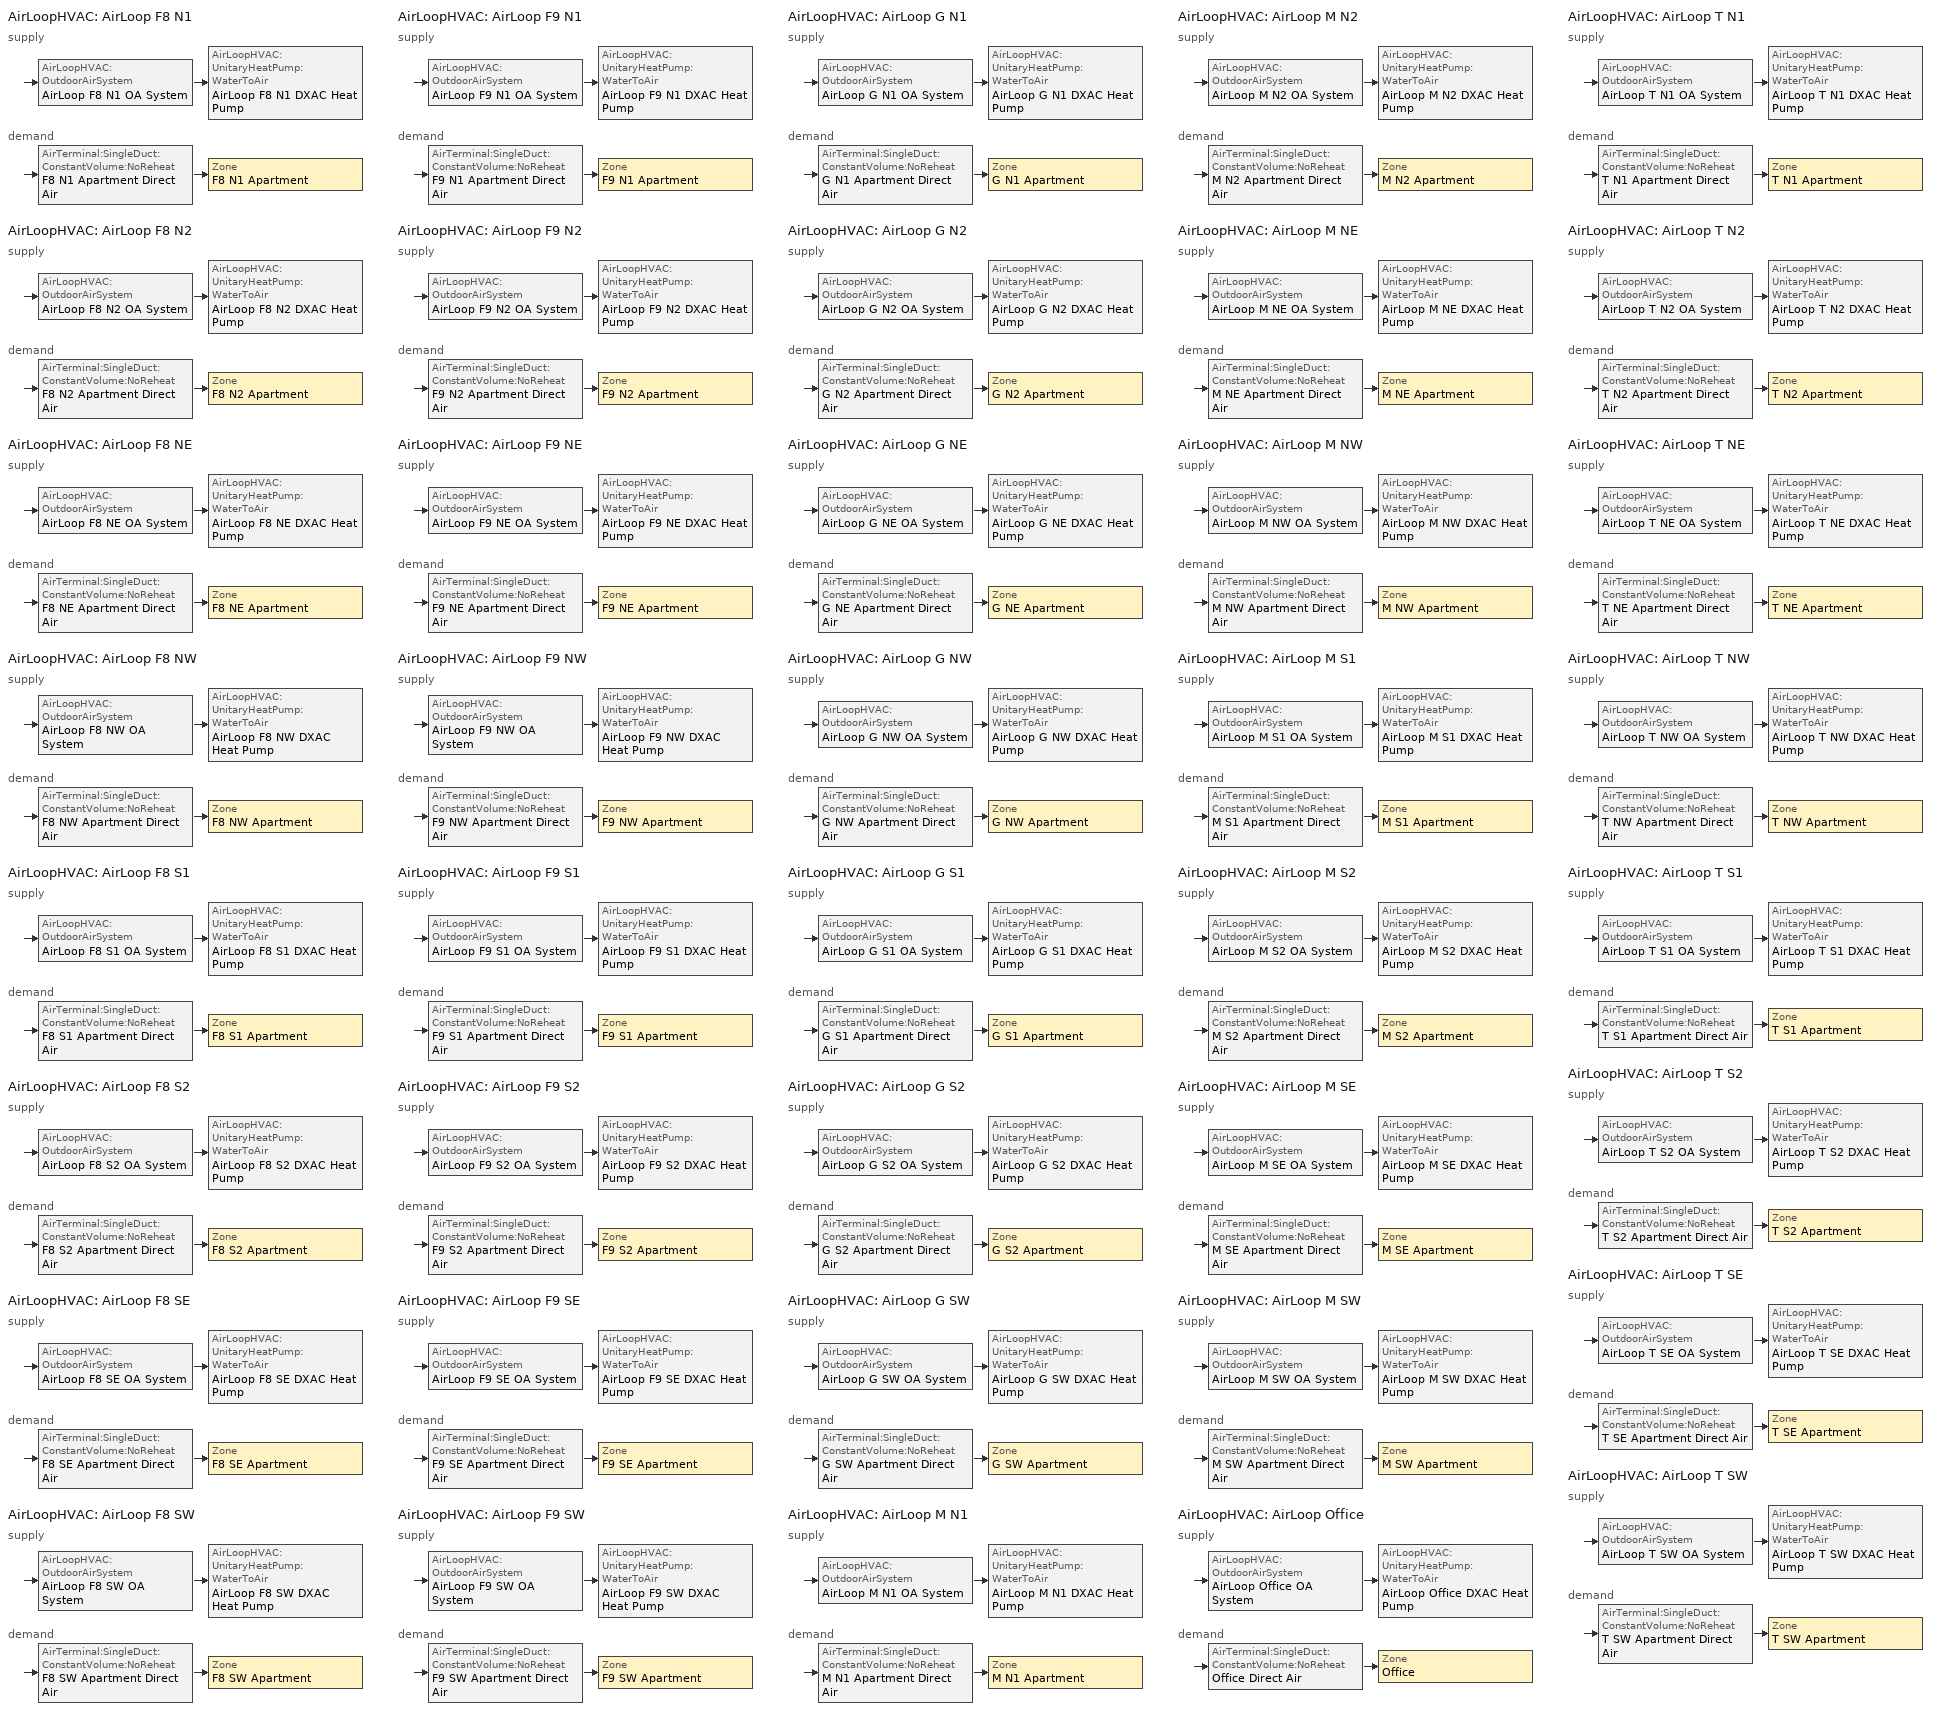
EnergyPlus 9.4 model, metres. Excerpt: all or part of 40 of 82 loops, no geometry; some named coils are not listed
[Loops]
AirLoopHVAC 'AirLoop F8 N1'
 supply: AirLoopHVAC:OutdoorAirSystem 'AirLoop F8 N1 OA System' > AirLoopHVAC:UnitaryHeatPump:WaterToAir 'AirLoop F8 N1 DXAC Heat Pump'
 demand: AirTerminal:SingleDuct:ConstantVolume:NoReheat 'F8 N1 Apartment Direct Air' > Zone 'F8 N1 Apartment'
AirLoopHVAC 'AirLoop F8 N2'
 supply: AirLoopHVAC:OutdoorAirSystem 'AirLoop F8 N2 OA System' > AirLoopHVAC:UnitaryHeatPump:WaterToAir 'AirLoop F8 N2 DXAC Heat Pump'
 demand: AirTerminal:SingleDuct:ConstantVolume:NoReheat 'F8 N2 Apartment Direct Air' > Zone 'F8 N2 Apartment'
AirLoopHVAC 'AirLoop F8 NE'
 supply: AirLoopHVAC:OutdoorAirSystem 'AirLoop F8 NE OA System' > AirLoopHVAC:UnitaryHeatPump:WaterToAir 'AirLoop F8 NE DXAC Heat Pump'
 demand: AirTerminal:SingleDuct:ConstantVolume:NoReheat 'F8 NE Apartment Direct Air' > Zone 'F8 NE Apartment'
AirLoopHVAC 'AirLoop F8 NW'
 supply: AirLoopHVAC:OutdoorAirSystem 'AirLoop F8 NW OA System' > AirLoopHVAC:UnitaryHeatPump:WaterToAir 'AirLoop F8 NW DXAC Heat Pump'
 demand: AirTerminal:SingleDuct:ConstantVolume:NoReheat 'F8 NW Apartment Direct Air' > Zone 'F8 NW Apartment'
AirLoopHVAC 'AirLoop F8 S1'
 supply: AirLoopHVAC:OutdoorAirSystem 'AirLoop F8 S1 OA System' > AirLoopHVAC:UnitaryHeatPump:WaterToAir 'AirLoop F8 S1 DXAC Heat Pump'
 demand: AirTerminal:SingleDuct:ConstantVolume:NoReheat 'F8 S1 Apartment Direct Air' > Zone 'F8 S1 Apartment'
AirLoopHVAC 'AirLoop F8 S2'
 supply: AirLoopHVAC:OutdoorAirSystem 'AirLoop F8 S2 OA System' > AirLoopHVAC:UnitaryHeatPump:WaterToAir 'AirLoop F8 S2 DXAC Heat Pump'
 demand: AirTerminal:SingleDuct:ConstantVolume:NoReheat 'F8 S2 Apartment Direct Air' > Zone 'F8 S2 Apartment'
AirLoopHVAC 'AirLoop F8 SE'
 supply: AirLoopHVAC:OutdoorAirSystem 'AirLoop F8 SE OA System' > AirLoopHVAC:UnitaryHeatPump:WaterToAir 'AirLoop F8 SE DXAC Heat Pump'
 demand: AirTerminal:SingleDuct:ConstantVolume:NoReheat 'F8 SE Apartment Direct Air' > Zone 'F8 SE Apartment'
AirLoopHVAC 'AirLoop F8 SW'
 supply: AirLoopHVAC:OutdoorAirSystem 'AirLoop F8 SW OA System' > AirLoopHVAC:UnitaryHeatPump:WaterToAir 'AirLoop F8 SW DXAC Heat Pump'
 demand: AirTerminal:SingleDuct:ConstantVolume:NoReheat 'F8 SW Apartment Direct Air' > Zone 'F8 SW Apartment'
AirLoopHVAC 'AirLoop F9 N1'
 supply: AirLoopHVAC:OutdoorAirSystem 'AirLoop F9 N1 OA System' > AirLoopHVAC:UnitaryHeatPump:WaterToAir 'AirLoop F9 N1 DXAC Heat Pump'
 demand: AirTerminal:SingleDuct:ConstantVolume:NoReheat 'F9 N1 Apartment Direct Air' > Zone 'F9 N1 Apartment'
AirLoopHVAC 'AirLoop F9 N2'
 supply: AirLoopHVAC:OutdoorAirSystem 'AirLoop F9 N2 OA System' > AirLoopHVAC:UnitaryHeatPump:WaterToAir 'AirLoop F9 N2 DXAC Heat Pump'
 demand: AirTerminal:SingleDuct:ConstantVolume:NoReheat 'F9 N2 Apartment Direct Air' > Zone 'F9 N2 Apartment'
AirLoopHVAC 'AirLoop F9 NE'
 supply: AirLoopHVAC:OutdoorAirSystem 'AirLoop F9 NE OA System' > AirLoopHVAC:UnitaryHeatPump:WaterToAir 'AirLoop F9 NE DXAC Heat Pump'
 demand: AirTerminal:SingleDuct:ConstantVolume:NoReheat 'F9 NE Apartment Direct Air' > Zone 'F9 NE Apartment'
AirLoopHVAC 'AirLoop F9 NW'
 supply: AirLoopHVAC:OutdoorAirSystem 'AirLoop F9 NW OA System' > AirLoopHVAC:UnitaryHeatPump:WaterToAir 'AirLoop F9 NW DXAC Heat Pump'
 demand: AirTerminal:SingleDuct:ConstantVolume:NoReheat 'F9 NW Apartment Direct Air' > Zone 'F9 NW Apartment'
AirLoopHVAC 'AirLoop F9 S1'
 supply: AirLoopHVAC:OutdoorAirSystem 'AirLoop F9 S1 OA System' > AirLoopHVAC:UnitaryHeatPump:WaterToAir 'AirLoop F9 S1 DXAC Heat Pump'
 demand: AirTerminal:SingleDuct:ConstantVolume:NoReheat 'F9 S1 Apartment Direct Air' > Zone 'F9 S1 Apartment'
AirLoopHVAC 'AirLoop F9 S2'
 supply: AirLoopHVAC:OutdoorAirSystem 'AirLoop F9 S2 OA System' > AirLoopHVAC:UnitaryHeatPump:WaterToAir 'AirLoop F9 S2 DXAC Heat Pump'
 demand: AirTerminal:SingleDuct:ConstantVolume:NoReheat 'F9 S2 Apartment Direct Air' > Zone 'F9 S2 Apartment'
AirLoopHVAC 'AirLoop F9 SE'
 supply: AirLoopHVAC:OutdoorAirSystem 'AirLoop F9 SE OA System' > AirLoopHVAC:UnitaryHeatPump:WaterToAir 'AirLoop F9 SE DXAC Heat Pump'
 demand: AirTerminal:SingleDuct:ConstantVolume:NoReheat 'F9 SE Apartment Direct Air' > Zone 'F9 SE Apartment'
AirLoopHVAC 'AirLoop F9 SW'
 supply: AirLoopHVAC:OutdoorAirSystem 'AirLoop F9 SW OA System' > AirLoopHVAC:UnitaryHeatPump:WaterToAir 'AirLoop F9 SW DXAC Heat Pump'
 demand: AirTerminal:SingleDuct:ConstantVolume:NoReheat 'F9 SW Apartment Direct Air' > Zone 'F9 SW Apartment'
AirLoopHVAC 'AirLoop G N1'
 supply: AirLoopHVAC:OutdoorAirSystem 'AirLoop G N1 OA System' > AirLoopHVAC:UnitaryHeatPump:WaterToAir 'AirLoop G N1 DXAC Heat Pump'
 demand: AirTerminal:SingleDuct:ConstantVolume:NoReheat 'G N1 Apartment Direct Air' > Zone 'G N1 Apartment'
AirLoopHVAC 'AirLoop G N2'
 supply: AirLoopHVAC:OutdoorAirSystem 'AirLoop G N2 OA System' > AirLoopHVAC:UnitaryHeatPump:WaterToAir 'AirLoop G N2 DXAC Heat Pump'
 demand: AirTerminal:SingleDuct:ConstantVolume:NoReheat 'G N2 Apartment Direct Air' > Zone 'G N2 Apartment'
AirLoopHVAC 'AirLoop G NE'
 supply: AirLoopHVAC:OutdoorAirSystem 'AirLoop G NE OA System' > AirLoopHVAC:UnitaryHeatPump:WaterToAir 'AirLoop G NE DXAC Heat Pump'
 demand: AirTerminal:SingleDuct:ConstantVolume:NoReheat 'G NE Apartment Direct Air' > Zone 'G NE Apartment'
AirLoopHVAC 'AirLoop G NW'
 supply: AirLoopHVAC:OutdoorAirSystem 'AirLoop G NW OA System' > AirLoopHVAC:UnitaryHeatPump:WaterToAir 'AirLoop G NW DXAC Heat Pump'
 demand: AirTerminal:SingleDuct:ConstantVolume:NoReheat 'G NW Apartment Direct Air' > Zone 'G NW Apartment'
AirLoopHVAC 'AirLoop G S1'
 supply: AirLoopHVAC:OutdoorAirSystem 'AirLoop G S1 OA System' > AirLoopHVAC:UnitaryHeatPump:WaterToAir 'AirLoop G S1 DXAC Heat Pump'
 demand: AirTerminal:SingleDuct:ConstantVolume:NoReheat 'G S1 Apartment Direct Air' > Zone 'G S1 Apartment'
AirLoopHVAC 'AirLoop G S2'
 supply: AirLoopHVAC:OutdoorAirSystem 'AirLoop G S2 OA System' > AirLoopHVAC:UnitaryHeatPump:WaterToAir 'AirLoop G S2 DXAC Heat Pump'
 demand: AirTerminal:SingleDuct:ConstantVolume:NoReheat 'G S2 Apartment Direct Air' > Zone 'G S2 Apartment'
AirLoopHVAC 'AirLoop G SW'
 supply: AirLoopHVAC:OutdoorAirSystem 'AirLoop G SW OA System' > AirLoopHVAC:UnitaryHeatPump:WaterToAir 'AirLoop G SW DXAC Heat Pump'
 demand: AirTerminal:SingleDuct:ConstantVolume:NoReheat 'G SW Apartment Direct Air' > Zone 'G SW Apartment'
AirLoopHVAC 'AirLoop M N1'
 supply: AirLoopHVAC:OutdoorAirSystem 'AirLoop M N1 OA System' > AirLoopHVAC:UnitaryHeatPump:WaterToAir 'AirLoop M N1 DXAC Heat Pump'
 demand: AirTerminal:SingleDuct:ConstantVolume:NoReheat 'M N1 Apartment Direct Air' > Zone 'M N1 Apartment'
AirLoopHVAC 'AirLoop M N2'
 supply: AirLoopHVAC:OutdoorAirSystem 'AirLoop M N2 OA System' > AirLoopHVAC:UnitaryHeatPump:WaterToAir 'AirLoop M N2 DXAC Heat Pump'
 demand: AirTerminal:SingleDuct:ConstantVolume:NoReheat 'M N2 Apartment Direct Air' > Zone 'M N2 Apartment'
AirLoopHVAC 'AirLoop M NE'
 supply: AirLoopHVAC:OutdoorAirSystem 'AirLoop M NE OA System' > AirLoopHVAC:UnitaryHeatPump:WaterToAir 'AirLoop M NE DXAC Heat Pump'
 demand: AirTerminal:SingleDuct:ConstantVolume:NoReheat 'M NE Apartment Direct Air' > Zone 'M NE Apartment'
AirLoopHVAC 'AirLoop M NW'
 supply: AirLoopHVAC:OutdoorAirSystem 'AirLoop M NW OA System' > AirLoopHVAC:UnitaryHeatPump:WaterToAir 'AirLoop M NW DXAC Heat Pump'
 demand: AirTerminal:SingleDuct:ConstantVolume:NoReheat 'M NW Apartment Direct Air' > Zone 'M NW Apartment'
AirLoopHVAC 'AirLoop M S1'
 supply: AirLoopHVAC:OutdoorAirSystem 'AirLoop M S1 OA System' > AirLoopHVAC:UnitaryHeatPump:WaterToAir 'AirLoop M S1 DXAC Heat Pump'
 demand: AirTerminal:SingleDuct:ConstantVolume:NoReheat 'M S1 Apartment Direct Air' > Zone 'M S1 Apartment'
AirLoopHVAC 'AirLoop M S2'
 supply: AirLoopHVAC:OutdoorAirSystem 'AirLoop M S2 OA System' > AirLoopHVAC:UnitaryHeatPump:WaterToAir 'AirLoop M S2 DXAC Heat Pump'
 demand: AirTerminal:SingleDuct:ConstantVolume:NoReheat 'M S2 Apartment Direct Air' > Zone 'M S2 Apartment'
AirLoopHVAC 'AirLoop M SE'
 supply: AirLoopHVAC:OutdoorAirSystem 'AirLoop M SE OA System' > AirLoopHVAC:UnitaryHeatPump:WaterToAir 'AirLoop M SE DXAC Heat Pump'
 demand: AirTerminal:SingleDuct:ConstantVolume:NoReheat 'M SE Apartment Direct Air' > Zone 'M SE Apartment'
AirLoopHVAC 'AirLoop M SW'
 supply: AirLoopHVAC:OutdoorAirSystem 'AirLoop M SW OA System' > AirLoopHVAC:UnitaryHeatPump:WaterToAir 'AirLoop M SW DXAC Heat Pump'
 demand: AirTerminal:SingleDuct:ConstantVolume:NoReheat 'M SW Apartment Direct Air' > Zone 'M SW Apartment'
AirLoopHVAC 'AirLoop Office'
 supply: AirLoopHVAC:OutdoorAirSystem 'AirLoop Office OA System' > AirLoopHVAC:UnitaryHeatPump:WaterToAir 'AirLoop Office DXAC Heat Pump'
 demand: AirTerminal:SingleDuct:ConstantVolume:NoReheat 'Office Direct Air' > Zone 'Office'
AirLoopHVAC 'AirLoop T N1'
 supply: AirLoopHVAC:OutdoorAirSystem 'AirLoop T N1 OA System' > AirLoopHVAC:UnitaryHeatPump:WaterToAir 'AirLoop T N1 DXAC Heat Pump'
 demand: AirTerminal:SingleDuct:ConstantVolume:NoReheat 'T N1 Apartment Direct Air' > Zone 'T N1 Apartment'
AirLoopHVAC 'AirLoop T N2'
 supply: AirLoopHVAC:OutdoorAirSystem 'AirLoop T N2 OA System' > AirLoopHVAC:UnitaryHeatPump:WaterToAir 'AirLoop T N2 DXAC Heat Pump'
 demand: AirTerminal:SingleDuct:ConstantVolume:NoReheat 'T N2 Apartment Direct Air' > Zone 'T N2 Apartment'
AirLoopHVAC 'AirLoop T NE'
 supply: AirLoopHVAC:OutdoorAirSystem 'AirLoop T NE OA System' > AirLoopHVAC:UnitaryHeatPump:WaterToAir 'AirLoop T NE DXAC Heat Pump'
 demand: AirTerminal:SingleDuct:ConstantVolume:NoReheat 'T NE Apartment Direct Air' > Zone 'T NE Apartment'
AirLoopHVAC 'AirLoop T NW'
 supply: AirLoopHVAC:OutdoorAirSystem 'AirLoop T NW OA System' > AirLoopHVAC:UnitaryHeatPump:WaterToAir 'AirLoop T NW DXAC Heat Pump'
 demand: AirTerminal:SingleDuct:ConstantVolume:NoReheat 'T NW Apartment Direct Air' > Zone 'T NW Apartment'
AirLoopHVAC 'AirLoop T S1'
 supply: AirLoopHVAC:OutdoorAirSystem 'AirLoop T S1 OA System' > AirLoopHVAC:UnitaryHeatPump:WaterToAir 'AirLoop T S1 DXAC Heat Pump'
 demand: AirTerminal:SingleDuct:ConstantVolume:NoReheat 'T S1 Apartment Direct Air' > Zone 'T S1 Apartment'
AirLoopHVAC 'AirLoop T S2'
 supply: AirLoopHVAC:OutdoorAirSystem 'AirLoop T S2 OA System' > AirLoopHVAC:UnitaryHeatPump:WaterToAir 'AirLoop T S2 DXAC Heat Pump'
 demand: AirTerminal:SingleDuct:ConstantVolume:NoReheat 'T S2 Apartment Direct Air' > Zone 'T S2 Apartment'
AirLoopHVAC 'AirLoop T SE'
 supply: AirLoopHVAC:OutdoorAirSystem 'AirLoop T SE OA System' > AirLoopHVAC:UnitaryHeatPump:WaterToAir 'AirLoop T SE DXAC Heat Pump'
 demand: AirTerminal:SingleDuct:ConstantVolume:NoReheat 'T SE Apartment Direct Air' > Zone 'T SE Apartment'
AirLoopHVAC 'AirLoop T SW'
 supply: AirLoopHVAC:OutdoorAirSystem 'AirLoop T SW OA System' > AirLoopHVAC:UnitaryHeatPump:WaterToAir 'AirLoop T SW DXAC Heat Pump'
 demand: AirTerminal:SingleDuct:ConstantVolume:NoReheat 'T SW Apartment Direct Air' > Zone 'T SW Apartment'
[AirLoopHVAC] Design supply air flow rate=Autosize
AirLoop F8 N1; AirLoop F8 N2; AirLoop F8 NE; AirLoop F8 NW; AirLoop F8 S1; AirLoop F8 S2; AirLoop F8 SE; AirLoop F8 SW; AirLoop F9 N1; AirLoop F9 N2; AirLoop F9 NE; AirLoop F9 NW; AirLoop F9 S1; AirLoop F9 S2; AirLoop F9 SE; AirLoop F9 SW; AirLoop G N1; AirLoop G N2; AirLoop G NE; AirLoop G NW; AirLoop G S1; AirLoop G S2; AirLoop G SW; AirLoop M N1; AirLoop M N2; AirLoop M NE; AirLoop M NW; AirLoop M S1; AirLoop M S2; AirLoop M SE; AirLoop M SW; AirLoop Office; AirLoop T N1; AirLoop T N2; AirLoop T NE; AirLoop T NW; AirLoop T S1; AirLoop T S2; AirLoop T SE; AirLoop T SW
[AirLoopHVAC:UnitaryHeatPump:WaterToAir] Availability schedule=All On; Fan placement=BlowThrough; Fraction of on cycle power use=0.01; Heat pump fan delay time=60; Heat pump time constant=60; Heating convergence=0.001; Maximum cycling rate=2.5; Maximum supply air temperature from supplemental heater=50; Supply air fan operating mode schedule=SupplyFanSch; Supply air flow rate=Autosize
Name | Controlling zone or thermostat location | Cooling coil | Cooling convergence | Heating coil | Supplemental heating coil | Supply air fan
AirLoop F8 N1 DXAC Heat Pump | F8 N1 Apartment | Heat Pump Cooling Mode AirLoop F8 N1 | 0.001 | Heat Pump Heating Mode AirLoop F8 N1 | Heat Pump DX Supp Heating Coil AirLoop F8 N1 | AirLoop F8 N1 Supply Fan
AirLoop F8 N2 DXAC Heat Pump | F8 N2 Apartment | Heat Pump Cooling Mode AirLoop F8 N2 | 0.001 | Heat Pump Heating Mode AirLoop F8 N2 | Heat Pump DX Supp Heating Coil AirLoop F8 N2 | AirLoop F8 N2 Supply Fan
AirLoop F8 NE DXAC Heat Pump | F8 NE Apartment | Heat Pump Cooling Mode AirLoop F8 NE | 0.001 | Heat Pump Heating Mode AirLoop F8 NE | Heat Pump DX Supp Heating Coil AirLoop F8 NE | AirLoop F8 NE Supply Fan
AirLoop F8 NW DXAC Heat Pump | F8 NW Apartment | Heat Pump Cooling Mode AirLoop F8 NW | 0.001 | Heat Pump Heating Mode AirLoop F8 NW | Heat Pump DX Supp Heating Coil AirLoop F8 NW | AirLoop F8 NW Supply Fan
AirLoop F8 S1 DXAC Heat Pump | F8 S1 Apartment | Heat Pump Cooling Mode AirLoop F8 S1 | 0.001 | Heat Pump Heating Mode AirLoop F8 S1 | Heat Pump DX Supp Heating Coil AirLoop F8 S1 | AirLoop F8 S1 Supply Fan
AirLoop F8 S2 DXAC Heat Pump | F8 S2 Apartment | Heat Pump Cooling Mode AirLoop F8 S2 | 0.001 | Heat Pump Heating Mode AirLoop F8 S2 | Heat Pump DX Supp Heating Coil AirLoop F8 S2 | AirLoop F8 S2 Supply Fan
AirLoop F8 SE DXAC Heat Pump | F8 SE Apartment | Heat Pump Cooling Mode AirLoop F8 SE | 0.001 | Heat Pump Heating Mode AirLoop F8 SE | Heat Pump DX Supp Heating Coil AirLoop F8 SE | AirLoop F8 SE Supply Fan
AirLoop F8 SW DXAC Heat Pump | F8 SW Apartment | Heat Pump Cooling Mode AirLoop F8 SW | 0.001 | Heat Pump Heating Mode AirLoop F8 SW | Heat Pump DX Supp Heating Coil AirLoop F8 SW | AirLoop F8 SW Supply Fan
AirLoop F9 N1 DXAC Heat Pump | F9 N1 Apartment | Heat Pump Cooling Mode AirLoop F9 N1 | 0.001 | Heat Pump Heating Mode AirLoop F9 N1 | Heat Pump DX Supp Heating Coil AirLoop F9 N1 | AirLoop F9 N1 Supply Fan
AirLoop F9 N2 DXAC Heat Pump | F9 N2 Apartment | Heat Pump Cooling Mode AirLoop F9 N2 | 0.001 | Heat Pump Heating Mode AirLoop F9 N2 | Heat Pump DX Supp Heating Coil AirLoop F9 N2 | AirLoop F9 N2 Supply Fan
AirLoop F9 NE DXAC Heat Pump | F9 NE Apartment | Heat Pump Cooling Mode AirLoop F9 NE | 0.001 | Heat Pump Heating Mode AirLoop F9 NE | Heat Pump DX Supp Heating Coil AirLoop F9 NE | AirLoop F9 NE Supply Fan
AirLoop F9 NW DXAC Heat Pump | F9 NW Apartment | Heat Pump Cooling Mode AirLoop F9 NW | 0.001 | Heat Pump Heating Mode AirLoop F9 NW | Heat Pump DX Supp Heating Coil AirLoop F9 NW | AirLoop F9 NW Supply Fan
AirLoop F9 S1 DXAC Heat Pump | F9 S1 Apartment | Heat Pump Cooling Mode AirLoop F9 S1 | 0.001 | Heat Pump Heating Mode AirLoop F9 S1 | Heat Pump DX Supp Heating Coil AirLoop F9 S1 | AirLoop F9 S1 Supply Fan
AirLoop F9 S2 DXAC Heat Pump | F9 S2 Apartment | Heat Pump Cooling Mode AirLoop F9 S2 | 0.001 | Heat Pump Heating Mode AirLoop F9 S2 | Heat Pump DX Supp Heating Coil AirLoop F9 S2 | AirLoop F9 S2 Supply Fan
AirLoop F9 SE DXAC Heat Pump | F9 SE Apartment | Heat Pump Cooling Mode AirLoop F9 SE | 0.001 | Heat Pump Heating Mode AirLoop F9 SE | Heat Pump DX Supp Heating Coil AirLoop F9 SE | AirLoop F9 SE Supply Fan
AirLoop F9 SW DXAC Heat Pump | F9 SW Apartment | Heat Pump Cooling Mode AirLoop F9 SW | 0.001 | Heat Pump Heating Mode AirLoop F9 SW | Heat Pump DX Supp Heating Coil AirLoop F9 SW | AirLoop F9 SW Supply Fan
AirLoop G N1 DXAC Heat Pump | G N1 Apartment | Heat Pump Cooling Mode AirLoop G N1 | 0.0001 | Heat Pump Heating Mode AirLoop G N1 | Heat Pump DX Supp Heating Coil AirLoop G N1 | AirLoop G N1 Supply Fan
AirLoop G N2 DXAC Heat Pump | G N2 Apartment | Heat Pump Cooling Mode AirLoop G N2 | 0.0001 | Heat Pump Heating Mode AirLoop G N2 | Heat Pump DX Supp Heating Coil AirLoop G N2 | AirLoop G N2 Supply Fan
AirLoop G NE DXAC Heat Pump | G NE Apartment | Heat Pump Cooling Mode AirLoop G NE | 0.001 | Heat Pump Heating Mode AirLoop G NE | Heat Pump DX Supp Heating Coil AirLoop G NE | AirLoop G NE Supply Fan
AirLoop G NW DXAC Heat Pump | G NW Apartment | Heat Pump Cooling Mode AirLoop G NW | 0.001 | Heat Pump Heating Mode AirLoop G NW | Heat Pump DX Supp Heating Coil AirLoop G NW | AirLoop G NW Supply Fan
AirLoop G S1 DXAC Heat Pump | G S1 Apartment | Heat Pump Cooling Mode AirLoop G S1 | 0.001 | Heat Pump Heating Mode AirLoop G S1 | Heat Pump DX Supp Heating Coil AirLoop G S1 | AirLoop G S1 Supply Fan
AirLoop G S2 DXAC Heat Pump | G S2 Apartment | Heat Pump Cooling Mode AirLoop G S2 | 0.001 | Heat Pump Heating Mode AirLoop G S2 | Heat Pump DX Supp Heating Coil AirLoop G S2 | AirLoop G S2 Supply Fan
AirLoop G SW DXAC Heat Pump | G SW Apartment | Heat Pump Cooling Mode AirLoop G SW | 0.001 | Heat Pump Heating Mode AirLoop G SW | Heat Pump DX Supp Heating Coil AirLoop G SW | AirLoop G SW Supply Fan
AirLoop M N1 DXAC Heat Pump | M N1 Apartment | Heat Pump Cooling Mode AirLoop M N1 | 0.001 | Heat Pump Heating Mode AirLoop M N1 | Heat Pump DX Supp Heating Coil AirLoop M N1 | AirLoop M N1 Supply Fan
AirLoop M N2 DXAC Heat Pump | M N2 Apartment | Heat Pump Cooling Mode AirLoop M N2 | 0.001 | Heat Pump Heating Mode AirLoop M N2 | Heat Pump DX Supp Heating Coil AirLoop M N2 | AirLoop M N2 Supply Fan
AirLoop M NE DXAC Heat Pump | M NE Apartment | Heat Pump Cooling Mode AirLoop M NE | 0.001 | Heat Pump Heating Mode AirLoop M NE | Heat Pump DX Supp Heating Coil AirLoop M NE | AirLoop M NE Supply Fan
AirLoop M NW DXAC Heat Pump | M NW Apartment | Heat Pump Cooling Mode AirLoop M NW | 0.001 | Heat Pump Heating Mode AirLoop M NW | Heat Pump DX Supp Heating Coil AirLoop M NW | AirLoop M NW Supply Fan
AirLoop M S1 DXAC Heat Pump | M S1 Apartment | Heat Pump Cooling Mode AirLoop M S1 | 0.001 | Heat Pump Heating Mode AirLoop M S1 | Heat Pump DX Supp Heating Coil AirLoop M S1 | AirLoop M S1 Supply Fan
AirLoop M S2 DXAC Heat Pump | M S2 Apartment | Heat Pump Cooling Mode AirLoop M S2 | 0.001 | Heat Pump Heating Mode AirLoop M S2 | Heat Pump DX Supp Heating Coil AirLoop M S2 | AirLoop M S2 Supply Fan
AirLoop M SE DXAC Heat Pump | M SE Apartment | Heat Pump Cooling Mode AirLoop M SE | 0.001 | Heat Pump Heating Mode AirLoop M SE | Heat Pump DX Supp Heating Coil AirLoop M SE | AirLoop M SE Supply Fan
AirLoop M SW DXAC Heat Pump | M SW Apartment | Heat Pump Cooling Mode AirLoop M SW | 0.001 | Heat Pump Heating Mode AirLoop M SW | Heat Pump DX Supp Heating Coil AirLoop M SW | AirLoop M SW Supply Fan
AirLoop Office DXAC Heat Pump | Office | Heat Pump Cooling Mode AirLoop Office | 0.001 | Heat Pump Heating Mode AirLoop Office | Heat Pump DX Supp Heating Coil AirLoop Office | AirLoop Office Supply Fan
AirLoop T N1 DXAC Heat Pump | T N1 Apartment | Heat Pump Cooling Mode AirLoop T N1 | 0.0001 | Heat Pump Heating Mode AirLoop T N1 | Heat Pump DX Supp Heating Coil AirLoop T N1 | AirLoop T N1 Supply Fan
AirLoop T N2 DXAC Heat Pump | T N2 Apartment | Heat Pump Cooling Mode AirLoop T N2 | 0.0001 | Heat Pump Heating Mode AirLoop T N2 | Heat Pump DX Supp Heating Coil AirLoop T N2 | AirLoop T N2 Supply Fan
AirLoop T NE DXAC Heat Pump | T NE Apartment | Heat Pump Cooling Mode AirLoop T NE | 0.001 | Heat Pump Heating Mode AirLoop T NE | Heat Pump DX Supp Heating Coil AirLoop T NE | AirLoop T NE Supply Fan
AirLoop T NW DXAC Heat Pump | T NW Apartment | Heat Pump Cooling Mode AirLoop T NW | 0.001 | Heat Pump Heating Mode AirLoop T NW | Heat Pump DX Supp Heating Coil AirLoop T NW | AirLoop T NW Supply Fan
AirLoop T S1 DXAC Heat Pump | T S1 Apartment | Heat Pump Cooling Mode AirLoop T S1 | 0.001 | Heat Pump Heating Mode AirLoop T S1 | Heat Pump DX Supp Heating Coil AirLoop T S1 | AirLoop T S1 Supply Fan
AirLoop T S2 DXAC Heat Pump | T S2 Apartment | Heat Pump Cooling Mode AirLoop T S2 | 0.001 | Heat Pump Heating Mode AirLoop T S2 | Heat Pump DX Supp Heating Coil AirLoop T S2 | AirLoop T S2 Supply Fan
AirLoop T SE DXAC Heat Pump | T SE Apartment | Heat Pump Cooling Mode AirLoop T SE | 0.001 | Heat Pump Heating Mode AirLoop T SE | Heat Pump DX Supp Heating Coil AirLoop T SE | AirLoop T SE Supply Fan
AirLoop T SW DXAC Heat Pump | T SW Apartment | Heat Pump Cooling Mode AirLoop T SW | 0.001 | Heat Pump Heating Mode AirLoop T SW | Heat Pump DX Supp Heating Coil AirLoop T SW | AirLoop T SW Supply Fan
[AirTerminal:SingleDuct:ConstantVolume:NoReheat] Availability schedule=All On; Maximum air flow rate=Autosize
F8 N1 Apartment Direct Air; F8 N2 Apartment Direct Air; F8 NE Apartment Direct Air; F8 NW Apartment Direct Air; F8 S1 Apartment Direct Air; F8 S2 Apartment Direct Air; F8 SE Apartment Direct Air; F8 SW Apartment Direct Air; F9 N1 Apartment Direct Air; F9 N2 Apartment Direct Air; F9 NE Apartment Direct Air; F9 NW Apartment Direct Air; F9 S1 Apartment Direct Air; F9 S2 Apartment Direct Air; F9 SE Apartment Direct Air; F9 SW Apartment Direct Air; G N1 Apartment Direct Air; G N2 Apartment Direct Air; G NE Apartment Direct Air; G NW Apartment Direct Air; G S1 Apartment Direct Air; G S2 Apartment Direct Air; G SW Apartment Direct Air; M N1 Apartment Direct Air; M N2 Apartment Direct Air; M NE Apartment Direct Air; M NW Apartment Direct Air; M S1 Apartment Direct Air; M S2 Apartment Direct Air; M SE Apartment Direct Air; M SW Apartment Direct Air; Office Direct Air; T N1 Apartment Direct Air; T N2 Apartment Direct Air; T NE Apartment Direct Air; T NW Apartment Direct Air; T S1 Apartment Direct Air; T S2 Apartment Direct Air; T SE Apartment Direct Air; T SW Apartment Direct Air
[Coil:Heating:Electric] Availability schedule=All On; Efficiency=1; Nominal capacity=Autosize
Heat Pump DX Supp Heating Coil AirLoop F8 N1; Heat Pump DX Supp Heating Coil AirLoop F8 N2; Heat Pump DX Supp Heating Coil AirLoop F8 NE; Heat Pump DX Supp Heating Coil AirLoop F8 NW; Heat Pump DX Supp Heating Coil AirLoop F8 S1; Heat Pump DX Supp Heating Coil AirLoop F8 S2; Heat Pump DX Supp Heating Coil AirLoop F8 SE; Heat Pump DX Supp Heating Coil AirLoop F8 SW; Heat Pump DX Supp Heating Coil AirLoop F9 N1; Heat Pump DX Supp Heating Coil AirLoop F9 N2; Heat Pump DX Supp Heating Coil AirLoop F9 NE; Heat Pump DX Supp Heating Coil AirLoop F9 NW; Heat Pump DX Supp Heating Coil AirLoop F9 S1; Heat Pump DX Supp Heating Coil AirLoop F9 S2; Heat Pump DX Supp Heating Coil AirLoop F9 SE; Heat Pump DX Supp Heating Coil AirLoop F9 SW; Heat Pump DX Supp Heating Coil AirLoop G N1; Heat Pump DX Supp Heating Coil AirLoop G N2; Heat Pump DX Supp Heating Coil AirLoop G NE; Heat Pump DX Supp Heating Coil AirLoop G NW; Heat Pump DX Supp Heating Coil AirLoop G S1; Heat Pump DX Supp Heating Coil AirLoop G S2; Heat Pump DX Supp Heating Coil AirLoop G SW; Heat Pump DX Supp Heating Coil AirLoop M N1; Heat Pump DX Supp Heating Coil AirLoop M N2; Heat Pump DX Supp Heating Coil AirLoop M NE; Heat Pump DX Supp Heating Coil AirLoop M NW; Heat Pump DX Supp Heating Coil AirLoop M S1; Heat Pump DX Supp Heating Coil AirLoop M S2; Heat Pump DX Supp Heating Coil AirLoop M SE; Heat Pump DX Supp Heating Coil AirLoop M SW; Heat Pump DX Supp Heating Coil AirLoop Office; Heat Pump DX Supp Heating Coil AirLoop T N1; Heat Pump DX Supp Heating Coil AirLoop T N2; Heat Pump DX Supp Heating Coil AirLoop T NE; Heat Pump DX Supp Heating Coil AirLoop T NW; Heat Pump DX Supp Heating Coil AirLoop T S1; Heat Pump DX Supp Heating Coil AirLoop T S2; Heat Pump DX Supp Heating Coil AirLoop T SE; Heat Pump DX Supp Heating Coil AirLoop T SW
[Controller:OutdoorAir] Control high indoor humidity based on outdoor humidity ratio=Yes; Economizer control action type=ModulateFlow; Economizer control type=NoEconomizer; High humidity control=No; High humidity outdoor air flow ratio=1; Lockout type=NoLockout; Maximum outdoor air flow rate=Autosize; Minimum limit type=FixedMinimum; Minimum outdoor air flow rate=Autosize
Name | Heat recovery bypass control type
AirLoop F8 N1 OA Controller; AirLoop F8 N2 OA Controller; AirLoop F8 NE OA Controller; AirLoop F8 NW OA Controller; AirLoop F8 S1 OA Controller; AirLoop F8 S2 OA Controller; AirLoop F8 SE OA Controller; AirLoop F8 SW OA Controller; AirLoop F9 N1 OA Controller; AirLoop F9 N2 OA Controller; AirLoop F9 NE OA Controller; AirLoop F9 NW OA Controller; AirLoop F9 S1 OA Controller; AirLoop F9 S2 OA Controller; AirLoop F9 SE OA Controller; AirLoop F9 SW OA Controller; AirLoop G N1 OA Controller; AirLoop G N2 OA Controller; AirLoop G NE OA Controller; AirLoop G NW OA Controller; AirLoop G S1 OA Controller; AirLoop G S2 OA Controller; AirLoop G SW OA Controller; AirLoop M N1 OA Controller; AirLoop M N2 OA Controller; AirLoop M NE OA Controller; AirLoop M NW OA Controller; AirLoop M S1 OA Controller; AirLoop M S2 OA Controller; AirLoop M SE OA Controller; AirLoop M SW OA Controller; AirLoop T N1 OA Controller; AirLoop T N2 OA Controller; AirLoop T NE OA Controller; AirLoop T NW OA Controller; AirLoop T S1 OA Controller; AirLoop T S2 OA Controller; AirLoop T SE OA Controller; AirLoop T SW OA Controller | BypassWhenWithinEconomizerLimits
AirLoop Office OA Controller
[DesignSpecification:OutdoorAir] Outdoor air method=Flow/Area
Name | Outdoor air flow per zone floor area
SZ DSOA F8 N1 Apartment; SZ DSOA F8 N2 Apartment; SZ DSOA F8 NE Apartment; SZ DSOA F8 NW Apartment; SZ DSOA F8 S1 Apartment; SZ DSOA F8 S2 Apartment; SZ DSOA F8 SE Apartment; SZ DSOA F8 SW Apartment; SZ DSOA F9 N1 Apartment; SZ DSOA F9 N2 Apartment; SZ DSOA F9 NE Apartment; SZ DSOA F9 NW Apartment; SZ DSOA F9 S1 Apartment; SZ DSOA F9 S2 Apartment; SZ DSOA F9 SE Apartment; SZ DSOA F9 SW Apartment; SZ DSOA G N1 Apartment; SZ DSOA G N2 Apartment; SZ DSOA G NE Apartment; SZ DSOA G NW Apartment; SZ DSOA G S1 Apartment; SZ DSOA G S2 Apartment; SZ DSOA G SW Apartment; SZ DSOA M N1 Apartment; SZ DSOA M N2 Apartment; SZ DSOA M NE Apartment; SZ DSOA M NW Apartment; SZ DSOA M S1 Apartment; SZ DSOA M S2 Apartment; SZ DSOA M SE Apartment; SZ DSOA M SW Apartment; SZ DSOA T N1 Apartment; SZ DSOA T N2 Apartment; SZ DSOA T NE Apartment; SZ DSOA T NW Apartment; SZ DSOA T S1 Apartment; SZ DSOA T S2 Apartment; SZ DSOA T SE Apartment; SZ DSOA T SW Apartment | 0.000294083
SZ DSOA Office | 0.000431773
[EnergyManagementSystem:Sensor] Output variable or output meter=Zone Ventilation Standard Density Volume Flow Rate
Name | Output variable or output meter index key
M_N1_Apartment_Sliding_Door_Ventilation_Sensor | M N1 APARTMENT
M_S1_Apartment_Sliding_Door_Ventilation_Sensor | M S1 APARTMENT
[Fan:OnOff] Availability schedule=All On; Fan total efficiency=0.55575; Maximum flow rate=Autosize; Motor efficiency=0.855; Motor in airstream fraction=1; Pressure rise=622.5
AirLoop F8 N1 Supply Fan; AirLoop F8 N2 Supply Fan; AirLoop F8 NE Supply Fan; AirLoop F8 NW Supply Fan; AirLoop F8 S1 Supply Fan; AirLoop F8 S2 Supply Fan; AirLoop F8 SE Supply Fan; AirLoop F8 SW Supply Fan; AirLoop F9 N1 Supply Fan; AirLoop F9 N2 Supply Fan; AirLoop F9 NE Supply Fan; AirLoop F9 NW Supply Fan; AirLoop F9 S1 Supply Fan; AirLoop F9 S2 Supply Fan; AirLoop F9 SE Supply Fan; AirLoop F9 SW Supply Fan; AirLoop G N1 Supply Fan; AirLoop G N2 Supply Fan; AirLoop G NE Supply Fan; AirLoop G NW Supply Fan; AirLoop G S1 Supply Fan; AirLoop G S2 Supply Fan; AirLoop G SW Supply Fan; AirLoop M N1 Supply Fan; AirLoop M N2 Supply Fan; AirLoop M NE Supply Fan; AirLoop M NW Supply Fan; AirLoop M S1 Supply Fan; AirLoop M S2 Supply Fan; AirLoop M SE Supply Fan; AirLoop M SW Supply Fan; AirLoop Office Supply Fan; AirLoop T N1 Supply Fan; AirLoop T N2 Supply Fan; AirLoop T NE Supply Fan; AirLoop T NW Supply Fan; AirLoop T S1 Supply Fan; AirLoop T S2 Supply Fan; AirLoop T SE Supply Fan; AirLoop T SW Supply Fan
[Sizing:System] 100 outdoor air in cooling=No; 100 outdoor air in heating=No; Central cooling capacity control method=OnOff; Central cooling design supply air humidity ratio=0.008; Central cooling design supply air temperature=14; Central heating design supply air humidity ratio=0.008; Central heating design supply air temperature=40; Central heating maximum system air flow ratio=1; Cooling design capacity=Autosize; Cooling design capacity method=CoolingDesignCapacity; Cooling supply air flow rate=0; Cooling supply air flow rate method=DesignDay; Design outdoor air flow rate=Autosize; Heating design capacity=Autosize; Heating design capacity method=HeatingDesignCapacity; Heating supply air flow rate=0; Heating supply air flow rate method=DesignDay; Precool design humidity ratio=0.008; Precool design temperature=11; Preheat design humidity ratio=0.008; Preheat design temperature=7; System outdoor air method=ZoneSum; Type of load to size on=Sensible; Type of zone sum to use=NonCoincident; Zone maximum outdoor air fraction=1
AirLoop G SW; AirLoop G NW; AirLoop Office; AirLoop G NE; AirLoop G N1; AirLoop G N2; AirLoop G S1; AirLoop G S2; AirLoop M SW; AirLoop M NW; AirLoop M SE; AirLoop M NE; AirLoop M N1; AirLoop M N2; AirLoop M S1; AirLoop M S2; AirLoop F8 SW; AirLoop F8 NW; AirLoop F8 SE; AirLoop F8 NE; AirLoop F8 N1; AirLoop F8 N2; AirLoop F8 S1; AirLoop F8 S2; AirLoop F9 SW; AirLoop F9 NW; AirLoop F9 SE; AirLoop F9 NE; AirLoop F9 N1; AirLoop F9 N2; AirLoop F9 S1; AirLoop F9 S2; AirLoop T SW; AirLoop T NW; AirLoop T SE; AirLoop T NE; AirLoop T N1; AirLoop T N2; AirLoop T S1; AirLoop T S2
[Sizing:Zone] Account for dedicated outdoor air system=No; Cooling design air flow method=DesignDay; Cooling design air flow rate=0; Cooling minimum air flow fraction=0; Dedicated outdoor air high setpoint temperature for design=Autosize; Dedicated outdoor air low setpoint temperature for design=Autosize; Dedicated outdoor air system control strategy=NeutralSupplyAir; Heating design air flow method=DesignDay; Heating design air flow rate=0; Heating maximum air flow fraction=0; Zone cooling design supply air humidity ratio=0.008; Zone cooling design supply air temperature=14; Zone cooling design supply air temperature input method=SupplyAirTemperature; Zone heating design supply air humidity ratio=0.008; Zone heating design supply air temperature=40; Zone heating design supply air temperature input method=SupplyAirTemperature
Name | Design specification outdoor air object
G SW Apartment | SZ DSOA G SW Apartment
G NW Apartment | SZ DSOA G NW Apartment
Office | SZ DSOA Office
G NE Apartment | SZ DSOA G NE Apartment
G N1 Apartment | SZ DSOA G N1 Apartment
G N2 Apartment | SZ DSOA G N2 Apartment
G S1 Apartment | SZ DSOA G S1 Apartment
G S2 Apartment | SZ DSOA G S2 Apartment
M SW Apartment | SZ DSOA M SW Apartment
M NW Apartment | SZ DSOA M NW Apartment
M SE Apartment | SZ DSOA M SE Apartment
M NE Apartment | SZ DSOA M NE Apartment
M N1 Apartment | SZ DSOA M N1 Apartment
M N2 Apartment | SZ DSOA M N2 Apartment
M S1 Apartment | SZ DSOA M S1 Apartment
M S2 Apartment | SZ DSOA M S2 Apartment
F8 SW Apartment | SZ DSOA F8 SW Apartment
F8 NW Apartment | SZ DSOA F8 NW Apartment
F8 SE Apartment | SZ DSOA F8 SE Apartment
F8 NE Apartment | SZ DSOA F8 NE Apartment
F8 N1 Apartment | SZ DSOA F8 N1 Apartment
F8 N2 Apartment | SZ DSOA F8 N2 Apartment
F8 S1 Apartment | SZ DSOA F8 S1 Apartment
F8 S2 Apartment | SZ DSOA F8 S2 Apartment
F9 SW Apartment | SZ DSOA F9 SW Apartment
F9 NW Apartment | SZ DSOA F9 NW Apartment
F9 SE Apartment | SZ DSOA F9 SE Apartment
F9 NE Apartment | SZ DSOA F9 NE Apartment
F9 N1 Apartment | SZ DSOA F9 N1 Apartment
F9 N2 Apartment | SZ DSOA F9 N2 Apartment
F9 S1 Apartment | SZ DSOA F9 S1 Apartment
F9 S2 Apartment | SZ DSOA F9 S2 Apartment
T SW Apartment | SZ DSOA T SW Apartment
T NW Apartment | SZ DSOA T NW Apartment
T SE Apartment | SZ DSOA T SE Apartment
T NE Apartment | SZ DSOA T NE Apartment
T N1 Apartment | SZ DSOA T N1 Apartment
T N2 Apartment | SZ DSOA T N2 Apartment
T S1 Apartment | SZ DSOA T S1 Apartment
T S2 Apartment | SZ DSOA T S2 Apartment
[ThermostatSetpoint:DualSetpoint]
Name | Cooling setpoint temperature schedule | Heating setpoint temperature schedule
Apartment Cooling Setpoints Dual SP Control | CLGSETP_APT_SCH | HTGSETP_APT_SCH
N Apartment Cooling Setpoints Dual SP Control | N CLGSETP_APT_SCH | N HTGSETP_APT_SCH
S Apartment Cooling Setpoints Dual SP Control | S CLGSETP_APT_SCH | S HTGSETP_APT_SCH
[ThermostatSetpoint:SingleCooling]
AptCoolingSetPoint: Setpoint temperature schedule=CLGSETP_APT_SCH
[ThermostatSetpoint:SingleHeating]
AptHeatingSetPoint: Setpoint temperature schedule=HTGSETP_APT_SCH
[ZoneControl:Thermostat] Control 1=AptCoolingSetPoint; Control 2=AptHeatingSetPoint
Name | Zone or zonelist | Control 3 | Control type schedule
F8 N1 Apartment Thermostat | F8 N1 Apartment | N Apartment Cooling Setpoints Dual SP Control | Zone Control Type Sched
F8 N2 Apartment Thermostat | F8 N2 Apartment | N Apartment Cooling Setpoints Dual SP Control | Zone Control Type Sched
F8 NE Apartment Thermostat | F8 NE Apartment | N Apartment Cooling Setpoints Dual SP Control | Zone Control Type Sched
F8 NW Apartment Thermostat | F8 NW Apartment | N Apartment Cooling Setpoints Dual SP Control | Zone Control Type Sched
F8 S1 Apartment Thermostat | F8 S1 Apartment | S Apartment Cooling Setpoints Dual SP Control | Zone Control Type Sched
F8 S2 Apartment Thermostat | F8 S2 Apartment | S Apartment Cooling Setpoints Dual SP Control | Zone Control Type Sched
F8 SE Apartment Thermostat | F8 SE Apartment | S Apartment Cooling Setpoints Dual SP Control | Zone Control Type Sched
F8 SW Apartment Thermostat | F8 SW Apartment | S Apartment Cooling Setpoints Dual SP Control | Zone Control Type Sched
F9 N1 Apartment Thermostat | F9 N1 Apartment | N Apartment Cooling Setpoints Dual SP Control | Zone Control Type Sched
F9 N2 Apartment Thermostat | F9 N2 Apartment | N Apartment Cooling Setpoints Dual SP Control | Zone Control Type Sched
F9 NE Apartment Thermostat | F9 NE Apartment | N Apartment Cooling Setpoints Dual SP Control | Zone Control Type Sched
F9 NW Apartment Thermostat | F9 NW Apartment | N Apartment Cooling Setpoints Dual SP Control | Zone Control Type Sched
F9 S1 Apartment Thermostat | F9 S1 Apartment | S Apartment Cooling Setpoints Dual SP Control | Zone Control Type Sched
F9 S2 Apartment Thermostat | F9 S2 Apartment | S Apartment Cooling Setpoints Dual SP Control | Zone Control Type Sched
F9 SE Apartment Thermostat | F9 SE Apartment | S Apartment Cooling Setpoints Dual SP Control | Zone Control Type Sched
F9 SW Apartment Thermostat | F9 SW Apartment | S Apartment Cooling Setpoints Dual SP Control | Zone Control Type Sched
G N1 Apartment Thermostat | G N1 Apartment | N Apartment Cooling Setpoints Dual SP Control | Zone Control Type Sched
G N2 Apartment Thermostat | G N2 Apartment | N Apartment Cooling Setpoints Dual SP Control | Zone Control Type Sched
G NE Apartment Thermostat | G NE Apartment | N Apartment Cooling Setpoints Dual SP Control | Zone Control Type Sched
G NW Apartment Thermostat | G NW Apartment | N Apartment Cooling Setpoints Dual SP Control | Zone Control Type Sched
G S1 Apartment Thermostat | G S1 Apartment | S Apartment Cooling Setpoints Dual SP Control | Zone Control Type Sched
G S2 Apartment Thermostat | G S2 Apartment | S Apartment Cooling Setpoints Dual SP Control | Zone Control Type Sched
G SW Apartment Thermostat | G SW Apartment | S Apartment Cooling Setpoints Dual SP Control | ZONE CONTROL TYPE SCHED
M N1 Apartment Thermostat | M N1 Apartment | N Apartment Cooling Setpoints Dual SP Control | Zone Control Type Sched
M N2 Apartment Thermostat | M N2 Apartment | N Apartment Cooling Setpoints Dual SP Control | Zone Control Type Sched
M NE Apartment Thermostat | M NE Apartment | N Apartment Cooling Setpoints Dual SP Control | Zone Control Type Sched
M NW Apartment Thermostat | M NW Apartment | N Apartment Cooling Setpoints Dual SP Control | Zone Control Type Sched
M S1 Apartment Thermostat | M S1 Apartment | S Apartment Cooling Setpoints Dual SP Control | Zone Control Type Sched
M S2 Apartment Thermostat | M S2 Apartment | S Apartment Cooling Setpoints Dual SP Control | Zone Control Type Sched
M SE Apartment Thermostat | M SE Apartment | S Apartment Cooling Setpoints Dual SP Control | Zone Control Type Sched
M SW Apartment Thermostat | M SW Apartment | S Apartment Cooling Setpoints Dual SP Control | Zone Control Type Sched
Office Thermostat | Office | Apartment Cooling Setpoints Dual SP Control | Zone Control Type Sched
T N1 Apartment Thermostat | T N1 Apartment | N Apartment Cooling Setpoints Dual SP Control | Zone Control Type Sched
T N2 Apartment Thermostat | T N2 Apartment | N Apartment Cooling Setpoints Dual SP Control | Zone Control Type Sched
T NE Apartment Thermostat | T NE Apartment | N Apartment Cooling Setpoints Dual SP Control | Zone Control Type Sched
T NW Apartment Thermostat | T NW Apartment | N Apartment Cooling Setpoints Dual SP Control | Zone Control Type Sched
T S1 Apartment Thermostat | T S1 Apartment | S Apartment Cooling Setpoints Dual SP Control | Zone Control Type Sched
T S2 Apartment Thermostat | T S2 Apartment | S Apartment Cooling Setpoints Dual SP Control | Zone Control Type Sched
T SE Apartment Thermostat | T SE Apartment | S Apartment Cooling Setpoints Dual SP Control | Zone Control Type Sched
T SW Apartment Thermostat | T SW Apartment | S Apartment Cooling Setpoints Dual SP Control | Zone Control Type Sched
[Zone equipment]
F8 N1 Apartment: F8 N1 Apartment Direct Air
F8 N2 Apartment: F8 N2 Apartment Direct Air
F8 NE Apartment: F8 NE Apartment Direct Air
F8 NW Apartment: F8 NW Apartment Direct Air
F8 S1 Apartment: F8 S1 Apartment Direct Air
F8 S2 Apartment: F8 S2 Apartment Direct Air
F8 SE Apartment: F8 SE Apartment Direct Air
F8 SW Apartment: F8 SW Apartment Direct Air
F9 N1 Apartment: F9 N1 Apartment Direct Air
F9 N2 Apartment: F9 N2 Apartment Direct Air
F9 NE Apartment: F9 NE Apartment Direct Air
F9 NW Apartment: F9 NW Apartment Direct Air
F9 S1 Apartment: F9 S1 Apartment Direct Air
F9 S2 Apartment: F9 S2 Apartment Direct Air
F9 SE Apartment: F9 SE Apartment Direct Air
F9 SW Apartment: F9 SW Apartment Direct Air
G N1 Apartment: G N1 Apartment Direct Air
G N2 Apartment: G N2 Apartment Direct Air
G NE Apartment: G NE Apartment Direct Air
G NW Apartment: G NW Apartment Direct Air
G S1 Apartment: G S1 Apartment Direct Air
G S2 Apartment: G S2 Apartment Direct Air
G SW Apartment: G SW Apartment Direct Air
M N1 Apartment: M N1 Apartment Direct Air
M N2 Apartment: M N2 Apartment Direct Air
M NE Apartment: M NE Apartment Direct Air
M NW Apartment: M NW Apartment Direct Air
M S1 Apartment: M S1 Apartment Direct Air
M S2 Apartment: M S2 Apartment Direct Air
M SE Apartment: M SE Apartment Direct Air
M SW Apartment: M SW Apartment Direct Air
Office: Office Direct Air
T N1 Apartment: T N1 Apartment Direct Air
T N2 Apartment: T N2 Apartment Direct Air
T NE Apartment: T NE Apartment Direct Air
T NW Apartment: T NW Apartment Direct Air
T S1 Apartment: T S1 Apartment Direct Air
T S2 Apartment: T S2 Apartment Direct Air
T SE Apartment: T SE Apartment Direct Air
T SW Apartment: T SW Apartment Direct Air
[Schedule:Compact]
All On; SupplyFanSch: Through: 12/31, For: AllDays, Until: 24:00, 1
CLGSETP_APT_SCH; N CLGSETP_APT_SCH; S CLGSETP_APT_SCH: THROUGH: 12/31, FOR:AllDays, UNTIL: 24:00, 24.4
HTGSETP_APT_SCH; N HTGSETP_APT_SCH; S HTGSETP_APT_SCH: THROUGH: 12/31, FOR:AllDays, UNTIL: 24:00, 21.7
ZONE CONTROL TYPE SCHED: Through: 12/31, For: Weekdays Weekends Holidays Customday1 Customday2, Until: 24:00, 4, For: SummerDesignDay, Until: 24:00, 2, For: WinterDesignDay, Until: 24:00, 1
